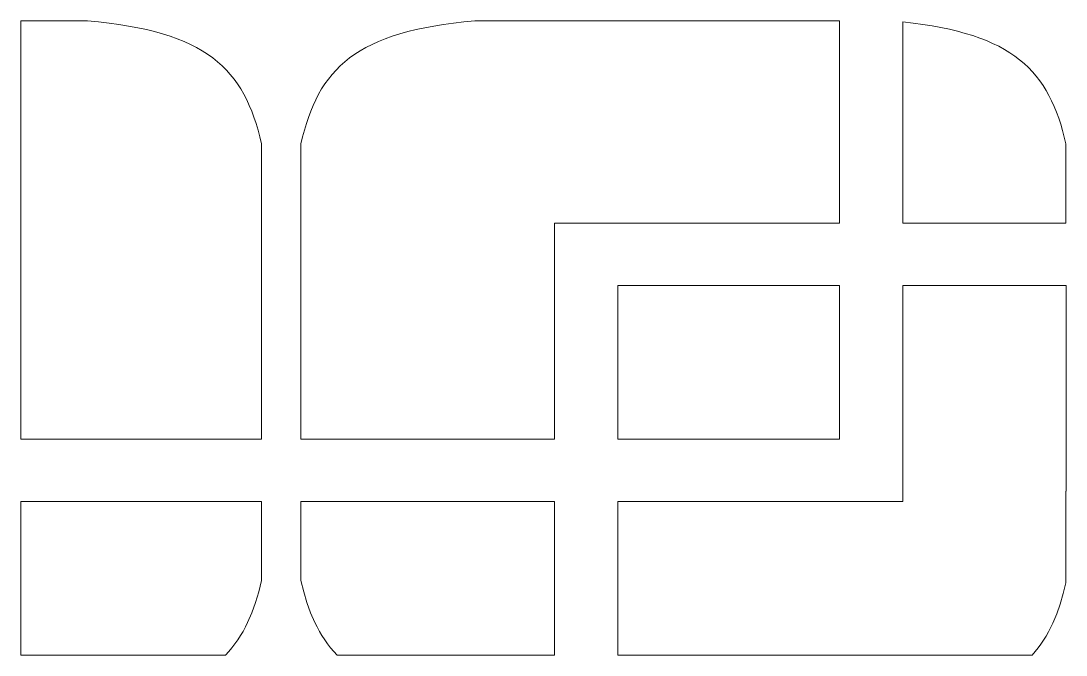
# Model space of a CAD drawing. Header units: millimetres. Extents: x -1200 to 1200, y -590 to 590.
# Drawn here: x -1200 to -748.5, y -590 to -316.1 of the extents above; entities that cross this region are included whole.
import ezdxf

# ---------------------------------------------------------------- set-up
doc = ezdxf.new("R2010")
doc.units = ezdxf.units.MM
doc.header["$MEASUREMENT"] = 0
doc.layers.add('Layer 1', color=7, linetype='Continuous')

msp = doc.modelspace()

# ---------------------------------------------------------------- linework, layer by layer
at = {"layer": 'Layer 1', "color": 250, "lineweight": 20}
for points, knots in [([(-1200.0272, -496.709), (-1200.0272, -496.709), (-1200.0272, -316.1195), (-1200.0272, -316.1195), (-1200.0272, -316.1195), (-1191.7491, -316.1195), (-1191.7491, -316.1195), (-1191.7491, -316.1195), (-1171.2062, -316.1195), (-1171.2062, -316.1195), (-1171.2062, -316.1195), (-1166.4926, -316.5755), (-1166.4926, -316.5755), (-1166.4926, -316.5755), (-1161.9666, -317.1036), (-1161.9666, -317.1036), (-1161.9666, -317.1036), (-1157.6516, -317.6796), (-1157.6516, -317.6796), (-1157.6516, -317.6796), (-1153.5243, -318.3276), (-1153.5243, -318.3276), (-1153.5243, -318.3276), (-1149.5845, -319.0717), (-1149.5845, -319.0717), (-1149.5845, -319.0717), (-1145.809, -319.8638), (-1145.809, -319.8638), (-1145.809, -319.8638), (-1142.2445, -320.7518), (-1142.2445, -320.7518), (-1142.2445, -320.7518), (-1138.8207, -321.7119), (-1138.8207, -321.7119), (-1138.8207, -321.7119), (-1135.5845, -322.7199), (-1135.5845, -322.7199), (-1135.5845, -322.7199), (-1132.4889, -323.8481), (-1132.4889, -323.8481), (-1132.4889, -323.8481), (-1129.5576, -325.0241), (-1129.5576, -325.0241), (-1129.5576, -325.0241), (-1126.7904, -326.2722), (-1126.7904, -326.2722), (-1126.7904, -326.2722), (-1124.1639, -327.6163), (-1124.1639, -327.6163), (-1124.1639, -327.6163), (-1121.7016, -329.0325), (-1121.7016, -329.0325), (-1121.7016, -329.0325), (-1119.3565, -330.5206), (-1119.3565, -330.5206), (-1119.3565, -330.5206), (-1117.1521, -332.1047), (-1117.1521, -332.1047), (-1117.1521, -332.1047), (-1115.065, -333.7848), (-1115.065, -333.7848), (-1115.065, -333.7848), (-1113.1186, -335.5129), (-1113.1186, -335.5129), (-1113.1186, -335.5129), (-1111.266, -337.3611), (-1111.266, -337.3611), (-1111.266, -337.3611), (-1109.5541, -339.2572), (-1109.5541, -339.2572), (-1109.5541, -339.2572), (-1107.936, -341.2733), (-1107.936, -341.2733), (-1107.936, -341.2733), (-1106.4351, -343.3615), (-1106.4351, -343.3615), (-1106.4351, -343.3615), (-1105.0281, -345.5217), (-1105.0281, -345.5217), (-1105.0281, -345.5217), (-1103.7148, -347.8019), (-1103.7148, -347.8019), (-1103.7148, -347.8019), (-1102.4954, -350.154), (-1102.4954, -350.154), (-1102.4954, -350.154), (-1101.3697, -352.6022), (-1101.3697, -352.6022), (-1101.3697, -352.6022), (-1100.3145, -355.1224), (-1100.3145, -355.1224), (-1100.3145, -355.1224), (-1099.353, -357.7386), (-1099.353, -357.7386), (-1099.353, -357.7386), (-1098.415, -360.4748), (-1098.415, -360.4748), (-1098.415, -360.4748), (-1097.5942, -363.283), (-1097.5942, -363.283), (-1097.5942, -363.283), (-1096.7969, -366.1872), (-1096.7969, -366.1872), (-1096.7969, -366.1872), (-1096.0934, -369.1874), (-1096.0934, -369.1874), (-1096.0934, -369.1874), (-1096.0934, -408.6944), (-1096.0934, -408.6944), (-1096.0934, -408.6944), (-1096.0934, -496.709), (-1096.0934, -496.709), (-1096.0934, -496.709), (-1200.0272, -496.709), (-1200.0272, -496.709)], [0, 0, 0, 0, 0.02631579, 0.02631579, 0.02631579, 0.05263158, 0.05263158, 0.05263158, 0.07894737, 0.07894737, 0.07894737, 0.10526316, 0.10526316, 0.10526316, 0.13157895, 0.13157895, 0.13157895, 0.15789474, 0.15789474, 0.15789474, 0.18421053, 0.18421053, 0.18421053, 0.21052632, 0.21052632, 0.21052632, 0.23684211, 0.23684211, 0.23684211, 0.26315789, 0.26315789, 0.26315789, 0.28947368, 0.28947368, 0.28947368, 0.31578947, 0.31578947, 0.31578947, 0.34210526, 0.34210526, 0.34210526, 0.36842105, 0.36842105, 0.36842105, 0.39473684, 0.39473684, 0.39473684, 0.42105263, 0.42105263, 0.42105263, 0.44736842, 0.44736842, 0.44736842, 0.47368421, 0.47368421, 0.47368421, 0.5, 0.5, 0.5, 0.52631579, 0.52631579, 0.52631579, 0.55263158, 0.55263158, 0.55263158, 0.57894737, 0.57894737, 0.57894737, 0.60526316, 0.60526316, 0.60526316, 0.63157895, 0.63157895, 0.63157895, 0.65789474, 0.65789474, 0.65789474, 0.68421053, 0.68421053, 0.68421053, 0.71052632, 0.71052632, 0.71052632, 0.73684211, 0.73684211, 0.73684211, 0.76315789, 0.76315789, 0.76315789, 0.78947368, 0.78947368, 0.78947368, 0.81578947, 0.81578947, 0.81578947, 0.84210526, 0.84210526, 0.84210526, 0.86842105, 0.86842105, 0.86842105, 0.89473684, 0.89473684, 0.89473684, 0.92105263, 0.92105263, 0.92105263, 0.94736842, 0.94736842, 0.94736842, 0.97368421, 0.97368421, 0.97368421, 1, 1, 1, 1]), ([(-983.3889, -316.1195), (-983.3889, -316.1195), (-983.6937, -316.1195), (-983.6937, -316.1195), (-983.6937, -316.1195), (-984.0221, -316.1195), (-984.0221, -316.1195), (-984.0221, -316.1195), (-984.3503, -316.1195), (-984.3503, -316.1195), (-984.3503, -316.1195), (-984.6786, -316.1195), (-984.6786, -316.1195), (-984.6786, -316.1195), (-984.9835, -316.1195), (-984.9835, -316.1195), (-984.9835, -316.1195), (-985.3118, -316.1195), (-985.3118, -316.1195), (-985.3118, -316.1195), (-985.6402, -316.1195), (-985.6402, -316.1195), (-985.6402, -316.1195), (-985.945, -316.1195), (-985.945, -316.1195), (-985.945, -316.1195), (-986.2733, -316.1195), (-986.2733, -316.1195), (-986.2733, -316.1195), (-986.6016, -316.1195), (-986.6016, -316.1195), (-986.6016, -316.1195), (-986.9065, -316.1195), (-986.9065, -316.1195), (-986.9065, -316.1195), (-987.2348, -316.1195), (-987.2348, -316.1195), (-987.2348, -316.1195), (-987.5631, -316.1195), (-987.5631, -316.1195), (-987.5631, -316.1195), (-987.868, -316.1195), (-987.868, -316.1195), (-987.868, -316.1195), (-988.1963, -316.1195), (-988.1963, -316.1195), (-988.1963, -316.1195), (-988.5246, -316.1195), (-988.5246, -316.1195), (-988.5246, -316.1195), (-988.8529, -316.1195), (-988.8529, -316.1195), (-988.8529, -316.1195), (-989.1578, -316.1195), (-989.1578, -316.1195), (-989.1578, -316.1195), (-989.4861, -316.1195), (-989.4861, -316.1195), (-989.4861, -316.1195), (-989.8144, -316.1195), (-989.8144, -316.1195), (-989.8144, -316.1195), (-990.1192, -316.1195), (-990.1192, -316.1195), (-990.1192, -316.1195), (-990.4475, -316.1195), (-990.4475, -316.1195), (-990.4475, -316.1195), (-990.7759, -316.1195), (-990.7759, -316.1195), (-990.7759, -316.1195), (-991.0807, -316.1195), (-991.0807, -316.1195), (-991.0807, -316.1195), (-991.4091, -316.1195), (-991.4091, -316.1195), (-991.4091, -316.1195), (-991.7373, -316.1195), (-991.7373, -316.1195), (-991.7373, -316.1195), (-992.0422, -316.1195), (-992.0422, -316.1195), (-992.0422, -316.1195), (-992.3705, -316.1195), (-992.3705, -316.1195), (-992.3705, -316.1195), (-992.6988, -316.1195), (-992.6988, -316.1195), (-992.6988, -316.1195), (-993.0272, -316.1195), (-993.0272, -316.1195), (-993.0272, -316.1195), (-993.332, -316.1195), (-993.332, -316.1195), (-993.332, -316.1195), (-993.6603, -316.1195), (-993.6603, -316.1195), (-993.6603, -316.1195), (-993.9886, -316.1195), (-993.9886, -316.1195), (-993.9886, -316.1195), (-994.2935, -316.1195), (-994.2935, -316.1195), (-994.2935, -316.1195), (-994.6218, -316.1195), (-994.6218, -316.1195), (-994.6218, -316.1195), (-994.9501, -316.1195), (-994.9501, -316.1195), (-994.9501, -316.1195), (-995.255, -316.1195), (-995.255, -316.1195), (-995.255, -316.1195), (-995.5832, -316.1195), (-995.5832, -316.1195), (-995.5832, -316.1195), (-995.9116, -316.1195), (-995.9116, -316.1195), (-995.9116, -316.1195), (-996.2164, -316.1195), (-996.2164, -316.1195), (-996.2164, -316.1195), (-996.5448, -316.1195), (-996.5448, -316.1195), (-996.5448, -316.1195), (-996.8731, -316.1195), (-996.8731, -316.1195), (-996.8731, -316.1195), (-997.2013, -316.1195), (-997.2013, -316.1195), (-997.2013, -316.1195), (-997.5062, -316.1195), (-997.5062, -316.1195), (-997.5062, -316.1195), (-997.8345, -316.1195), (-997.8345, -316.1195), (-997.8345, -316.1195), (-998.1629, -316.1195), (-998.1629, -316.1195), (-998.1629, -316.1195), (-998.4677, -316.1195), (-998.4677, -316.1195), (-998.4677, -316.1195), (-998.796, -316.1195), (-998.796, -316.1195), (-998.796, -316.1195), (-999.1243, -316.1195), (-999.1243, -316.1195), (-999.1243, -316.1195), (-999.4292, -316.1195), (-999.4292, -316.1195), (-999.4292, -316.1195), (-999.7575, -316.1195), (-999.7575, -316.1195), (-999.7575, -316.1195), (-1000.0858, -316.1195), (-1000.0858, -316.1195), (-1000.0858, -316.1195), (-1000.3907, -316.1195), (-1000.3907, -316.1195), (-1000.3907, -316.1195), (-1000.719, -316.1195), (-1000.719, -316.1195), (-1000.719, -316.1195), (-1001.0473, -316.1195), (-1001.0473, -316.1195), (-1001.0473, -316.1195), (-1001.3756, -316.1195), (-1001.3756, -316.1195), (-1001.3756, -316.1195), (-1001.6805, -316.1195), (-1001.6805, -316.1195), (-1001.6805, -316.1195), (-1002.0088, -316.1195), (-1002.0088, -316.1195), (-1002.0088, -316.1195), (-1002.3371, -316.1195), (-1002.3371, -316.1195), (-1002.3371, -316.1195), (-1002.642, -316.1195), (-1002.642, -316.1195), (-1002.642, -316.1195), (-1002.9702, -316.1195), (-1002.9702, -316.1195), (-1002.9702, -316.1195), (-1003.2986, -316.1195), (-1003.2986, -316.1195), (-1003.2986, -316.1195), (-1003.6034, -316.1195), (-1003.6034, -316.1195), (-1003.6034, -316.1195), (-1003.9318, -316.1195), (-1003.9318, -316.1195), (-1003.9318, -316.1195), (-1008.6454, -316.5755), (-1008.6454, -316.5755), (-1008.6454, -316.5755), (-1013.1713, -317.1036), (-1013.1713, -317.1036), (-1013.1713, -317.1036), (-1017.4863, -317.6796), (-1017.4863, -317.6796), (-1017.4863, -317.6796), (-1021.6137, -318.3276), (-1021.6137, -318.3276), (-1021.6137, -318.3276), (-1025.5768, -319.0717), (-1025.5768, -319.0717), (-1025.5768, -319.0717), (-1029.3289, -319.8638), (-1029.3289, -319.8638), (-1029.3289, -319.8638), (-1032.9169, -320.7518), (-1032.9169, -320.7518), (-1032.9169, -320.7518), (-1036.3173, -321.7119), (-1036.3173, -321.7119), (-1036.3173, -321.7119), (-1039.5769, -322.7199), (-1039.5769, -322.7199), (-1039.5769, -322.7199), (-1042.649, -323.8481), (-1042.649, -323.8481), (-1042.649, -323.8481), (-1045.5803, -325.0241), (-1045.5803, -325.0241), (-1045.5803, -325.0241), (-1048.3475, -326.2722), (-1048.3475, -326.2722), (-1048.3475, -326.2722), (-1050.974, -327.6163), (-1050.974, -327.6163), (-1050.974, -327.6163), (-1053.4598, -329.0325), (-1053.4598, -329.0325), (-1053.4598, -329.0325), (-1055.8049, -330.5206), (-1055.8049, -330.5206), (-1055.8049, -330.5206), (-1058.0093, -332.1047), (-1058.0093, -332.1047), (-1058.0093, -332.1047), (-1060.0729, -333.7848), (-1060.0729, -333.7848), (-1060.0729, -333.7848), (-1062.0428, -335.5129), (-1062.0428, -335.5129), (-1062.0428, -335.5129), (-1063.872, -337.3611), (-1063.872, -337.3611), (-1063.872, -337.3611), (-1065.5839, -339.2572), (-1065.5839, -339.2572), (-1065.5839, -339.2572), (-1067.202, -341.2733), (-1067.202, -341.2733), (-1067.202, -341.2733), (-1068.7028, -343.3615), (-1068.7028, -343.3615), (-1068.7028, -343.3615), (-1070.1099, -345.5217), (-1070.1099, -345.5217), (-1070.1099, -345.5217), (-1071.4231, -347.8019), (-1071.4231, -347.8019), (-1071.4231, -347.8019), (-1072.6426, -350.154), (-1072.6426, -350.154), (-1072.6426, -350.154), (-1073.7682, -352.6022), (-1073.7682, -352.6022), (-1073.7682, -352.6022), (-1074.8235, -355.1224), (-1074.8235, -355.1224), (-1074.8235, -355.1224), (-1075.8084, -357.7626), (-1075.8084, -357.7626), (-1075.8084, -357.7626), (-1076.6995, -360.4748), (-1076.6995, -360.4748), (-1076.6995, -360.4748), (-1077.5437, -363.283), (-1077.5437, -363.283), (-1077.5437, -363.283), (-1078.3176, -366.1872), (-1078.3176, -366.1872), (-1078.3176, -366.1872), (-1079.0446, -369.1874), (-1079.0446, -369.1874), (-1079.0446, -369.1874), (-1079.0446, -408.6944), (-1079.0446, -408.6944), (-1079.0446, -408.6944), (-1079.0446, -496.709), (-1079.0446, -496.709), (-1079.0446, -496.709), (-969.506, -496.709), (-969.506, -496.709), (-969.506, -496.709), (-969.506, -403.486), (-969.506, -403.486), (-969.506, -403.486), (-846.4129, -403.486), (-846.4129, -403.486), (-846.4129, -403.486), (-846.4129, -316.1195), (-846.4129, -316.1195), (-846.4129, -316.1195), (-883.723, -316.1195), (-883.723, -316.1195), (-883.723, -316.1195), (-983.3889, -316.1195), (-983.3889, -316.1195)], [0, 0, 0, 0, 0.00961538, 0.00961538, 0.00961538, 0.01923077, 0.01923077, 0.01923077, 0.02884615, 0.02884615, 0.02884615, 0.03846154, 0.03846154, 0.03846154, 0.04807692, 0.04807692, 0.04807692, 0.05769231, 0.05769231, 0.05769231, 0.06730769, 0.06730769, 0.06730769, 0.07692308, 0.07692308, 0.07692308, 0.08653846, 0.08653846, 0.08653846, 0.09615385, 0.09615385, 0.09615385, 0.10576923, 0.10576923, 0.10576923, 0.11538462, 0.11538462, 0.11538462, 0.125, 0.125, 0.125, 0.13461538, 0.13461538, 0.13461538, 0.14423077, 0.14423077, 0.14423077, 0.15384615, 0.15384615, 0.15384615, 0.16346154, 0.16346154, 0.16346154, 0.17307692, 0.17307692, 0.17307692, 0.18269231, 0.18269231, 0.18269231, 0.19230769, 0.19230769, 0.19230769, 0.20192308, 0.20192308, 0.20192308, 0.21153846, 0.21153846, 0.21153846, 0.22115385, 0.22115385, 0.22115385, 0.23076923, 0.23076923, 0.23076923, 0.24038462, 0.24038462, 0.24038462, 0.25, 0.25, 0.25, 0.25961538, 0.25961538, 0.25961538, 0.26923077, 0.26923077, 0.26923077, 0.27884615, 0.27884615, 0.27884615, 0.28846154, 0.28846154, 0.28846154, 0.29807692, 0.29807692, 0.29807692, 0.30769231, 0.30769231, 0.30769231, 0.31730769, 0.31730769, 0.31730769, 0.32692308, 0.32692308, 0.32692308, 0.33653846, 0.33653846, 0.33653846, 0.34615385, 0.34615385, 0.34615385, 0.35576923, 0.35576923, 0.35576923, 0.36538462, 0.36538462, 0.36538462, 0.375, 0.375, 0.375, 0.38461538, 0.38461538, 0.38461538, 0.39423077, 0.39423077, 0.39423077, 0.40384615, 0.40384615, 0.40384615, 0.41346154, 0.41346154, 0.41346154, 0.42307692, 0.42307692, 0.42307692, 0.43269231, 0.43269231, 0.43269231, 0.44230769, 0.44230769, 0.44230769, 0.45192308, 0.45192308, 0.45192308, 0.46153846, 0.46153846, 0.46153846, 0.47115385, 0.47115385, 0.47115385, 0.48076923, 0.48076923, 0.48076923, 0.49038462, 0.49038462, 0.49038462, 0.5, 0.5, 0.5, 0.50961538, 0.50961538, 0.50961538, 0.51923077, 0.51923077, 0.51923077, 0.52884615, 0.52884615, 0.52884615, 0.53846154, 0.53846154, 0.53846154, 0.54807692, 0.54807692, 0.54807692, 0.55769231, 0.55769231, 0.55769231, 0.56730769, 0.56730769, 0.56730769, 0.57692308, 0.57692308, 0.57692308, 0.58653846, 0.58653846, 0.58653846, 0.59615385, 0.59615385, 0.59615385, 0.60576923, 0.60576923, 0.60576923, 0.61538462, 0.61538462, 0.61538462, 0.625, 0.625, 0.625, 0.63461538, 0.63461538, 0.63461538, 0.64423077, 0.64423077, 0.64423077, 0.65384615, 0.65384615, 0.65384615, 0.66346154, 0.66346154, 0.66346154, 0.67307692, 0.67307692, 0.67307692, 0.68269231, 0.68269231, 0.68269231, 0.69230769, 0.69230769, 0.69230769, 0.70192308, 0.70192308, 0.70192308, 0.71153846, 0.71153846, 0.71153846, 0.72115385, 0.72115385, 0.72115385, 0.73076923, 0.73076923, 0.73076923, 0.74038462, 0.74038462, 0.74038462, 0.75, 0.75, 0.75, 0.75961538, 0.75961538, 0.75961538, 0.76923077, 0.76923077, 0.76923077, 0.77884615, 0.77884615, 0.77884615, 0.78846154, 0.78846154, 0.78846154, 0.79807692, 0.79807692, 0.79807692, 0.80769231, 0.80769231, 0.80769231, 0.81730769, 0.81730769, 0.81730769, 0.82692308, 0.82692308, 0.82692308, 0.83653846, 0.83653846, 0.83653846, 0.84615385, 0.84615385, 0.84615385, 0.85576923, 0.85576923, 0.85576923, 0.86538462, 0.86538462, 0.86538462, 0.875, 0.875, 0.875, 0.88461538, 0.88461538, 0.88461538, 0.89423077, 0.89423077, 0.89423077, 0.90384615, 0.90384615, 0.90384615, 0.91346154, 0.91346154, 0.91346154, 0.92307692, 0.92307692, 0.92307692, 0.93269231, 0.93269231, 0.93269231, 0.94230769, 0.94230769, 0.94230769, 0.95192308, 0.95192308, 0.95192308, 0.96153846, 0.96153846, 0.96153846, 0.97115385, 0.97115385, 0.97115385, 0.98076923, 0.98076923, 0.98076923, 0.99038462, 0.99038462, 0.99038462, 1, 1, 1, 1]), ([(-748.5762, -403.486), (-748.5762, -403.486), (-748.5762, -369.1874), (-748.5762, -369.1874), (-748.5762, -369.1874), (-749.2797, -366.2832), (-749.2797, -366.2832), (-749.2797, -366.2832), (-750.0301, -363.451), (-750.0301, -363.451), (-750.0301, -363.451), (-750.8275, -360.7388), (-750.8275, -360.7388), (-750.8275, -360.7388), (-751.6951, -358.0746), (-751.6951, -358.0746), (-751.6951, -358.0746), (-752.6332, -355.5304), (-752.6332, -355.5304), (-752.6332, -355.5304), (-753.6416, -353.0582), (-753.6416, -353.0582), (-753.6416, -353.0582), (-754.7438, -350.6821), (-754.7438, -350.6821), (-754.7438, -350.6821), (-755.8928, -348.3779), (-755.8928, -348.3779), (-755.8928, -348.3779), (-757.1357, -346.1457), (-757.1357, -346.1457), (-757.1357, -346.1457), (-758.4724, -344.0336), (-758.4724, -344.0336), (-758.4724, -344.0336), (-759.9029, -341.9694), (-759.9029, -341.9694), (-759.9029, -341.9694), (-761.4272, -340.0012), (-761.4272, -340.0012), (-761.4272, -340.0012), (-763.0453, -338.1051), (-763.0453, -338.1051), (-763.0453, -338.1051), (-764.7807, -336.305), (-764.7807, -336.305), (-764.7807, -336.305), (-766.6333, -334.5768), (-766.6333, -334.5768), (-766.6333, -334.5768), (-768.5797, -332.9207), (-768.5797, -332.9207), (-768.5797, -332.9207), (-770.6668, -331.3606), (-770.6668, -331.3606), (-770.6668, -331.3606), (-772.8478, -329.8725), (-772.8478, -329.8725), (-772.8478, -329.8725), (-775.1694, -328.4324), (-775.1694, -328.4324), (-775.1694, -328.4324), (-777.6317, -327.0883), (-777.6317, -327.0883), (-777.6317, -327.0883), (-780.2347, -325.8402), (-780.2347, -325.8402), (-780.2347, -325.8402), (-782.9551, -324.6401), (-782.9551, -324.6401), (-782.9551, -324.6401), (-785.8395, -323.512), (-785.8395, -323.512), (-785.8395, -323.512), (-788.8646, -322.456), (-788.8646, -322.456), (-788.8646, -322.456), (-792.0539, -321.4959), (-792.0539, -321.4959), (-792.0539, -321.4959), (-795.384, -320.5838), (-795.384, -320.5838), (-795.384, -320.5838), (-798.9016, -319.7437), (-798.9016, -319.7437), (-798.9016, -319.7437), (-802.5599, -318.9757), (-802.5599, -318.9757), (-802.5599, -318.9757), (-806.4058, -318.2796), (-806.4058, -318.2796), (-806.4058, -318.2796), (-810.4159, -317.6316), (-810.4159, -317.6316), (-810.4159, -317.6316), (-814.6136, -317.0796), (-814.6136, -317.0796), (-814.6136, -317.0796), (-818.9989, -316.5755), (-818.9989, -316.5755), (-818.9989, -316.5755), (-818.9989, -403.486), (-818.9989, -403.486), (-818.9989, -403.486), (-748.5762, -403.486), (-748.5762, -403.486)], [0, 0, 0, 0, 0.02857143, 0.02857143, 0.02857143, 0.05714286, 0.05714286, 0.05714286, 0.08571429, 0.08571429, 0.08571429, 0.11428571, 0.11428571, 0.11428571, 0.14285714, 0.14285714, 0.14285714, 0.17142857, 0.17142857, 0.17142857, 0.2, 0.2, 0.2, 0.22857143, 0.22857143, 0.22857143, 0.25714286, 0.25714286, 0.25714286, 0.28571429, 0.28571429, 0.28571429, 0.31428571, 0.31428571, 0.31428571, 0.34285714, 0.34285714, 0.34285714, 0.37142857, 0.37142857, 0.37142857, 0.4, 0.4, 0.4, 0.42857143, 0.42857143, 0.42857143, 0.45714286, 0.45714286, 0.45714286, 0.48571429, 0.48571429, 0.48571429, 0.51428571, 0.51428571, 0.51428571, 0.54285714, 0.54285714, 0.54285714, 0.57142857, 0.57142857, 0.57142857, 0.6, 0.6, 0.6, 0.62857143, 0.62857143, 0.62857143, 0.65714286, 0.65714286, 0.65714286, 0.68571429, 0.68571429, 0.68571429, 0.71428571, 0.71428571, 0.71428571, 0.74285714, 0.74285714, 0.74285714, 0.77142857, 0.77142857, 0.77142857, 0.8, 0.8, 0.8, 0.82857143, 0.82857143, 0.82857143, 0.85714286, 0.85714286, 0.85714286, 0.88571429, 0.88571429, 0.88571429, 0.91428571, 0.91428571, 0.91428571, 0.94285714, 0.94285714, 0.94285714, 0.97142857, 0.97142857, 0.97142857, 1, 1, 1, 1]), ([(-942.0921, -496.709), (-942.0921, -496.709), (-846.4129, -496.709), (-846.4129, -496.709), (-846.4129, -496.709), (-846.4129, -430.416), (-846.4129, -430.416), (-846.4129, -430.416), (-942.0921, -430.416), (-942.0921, -430.416), (-942.0921, -430.416), (-942.0921, -496.709), (-942.0921, -496.709)], [0, 0, 0, 0, 0.25, 0.25, 0.25, 0.5, 0.5, 0.5, 0.75, 0.75, 0.75, 1, 1, 1, 1]), ([(-763.2329, -590.0039), (-763.2329, -590.0039), (-942.0921, -590.0039), (-942.0921, -590.0039), (-942.0921, -590.0039), (-942.0921, -523.615), (-942.0921, -523.615), (-942.0921, -523.615), (-818.9989, -523.615), (-818.9989, -523.615), (-818.9989, -523.615), (-818.9989, -430.416), (-818.9989, -430.416), (-818.9989, -430.416), (-748.5058, -430.416), (-748.5058, -430.416), (-748.5058, -430.416), (-748.5058, -519.2226), (-748.5058, -519.2226), (-748.5058, -519.2226), (-748.5762, -519.2226), (-748.5762, -519.2226), (-748.5762, -519.2226), (-748.5762, -558.7536), (-748.5762, -558.7536), (-748.5762, -558.7536), (-749.7487, -563.4579), (-749.7487, -563.4579), (-749.7487, -563.4579), (-751.0619, -567.9463), (-751.0619, -567.9463), (-751.0619, -567.9463), (-752.5628, -572.1946), (-752.5628, -572.1946), (-752.5628, -572.1946), (-754.2278, -576.2029), (-754.2278, -576.2029), (-754.2278, -576.2029), (-756.1273, -579.9951), (-756.1273, -579.9951), (-756.1273, -579.9951), (-757.1592, -581.7953), (-757.1592, -581.7953), (-757.1592, -581.7953), (-758.2379, -583.5474), (-758.2379, -583.5474), (-758.2379, -583.5474), (-759.387, -585.2515), (-759.387, -585.2515), (-759.387, -585.2515), (-760.6064, -586.8836), (-760.6064, -586.8836), (-760.6064, -586.8836), (-761.8727, -588.4678), (-761.8727, -588.4678), (-761.8727, -588.4678), (-763.2329, -590.0039), (-763.2329, -590.0039)], [0, 0, 0, 0, 0.05263158, 0.05263158, 0.05263158, 0.10526316, 0.10526316, 0.10526316, 0.15789474, 0.15789474, 0.15789474, 0.21052632, 0.21052632, 0.21052632, 0.26315789, 0.26315789, 0.26315789, 0.31578947, 0.31578947, 0.31578947, 0.36842105, 0.36842105, 0.36842105, 0.42105263, 0.42105263, 0.42105263, 0.47368421, 0.47368421, 0.47368421, 0.52631579, 0.52631579, 0.52631579, 0.57894737, 0.57894737, 0.57894737, 0.63157895, 0.63157895, 0.63157895, 0.68421053, 0.68421053, 0.68421053, 0.73684211, 0.73684211, 0.73684211, 0.78947368, 0.78947368, 0.78947368, 0.84210526, 0.84210526, 0.84210526, 0.89473684, 0.89473684, 0.89473684, 0.94736842, 0.94736842, 0.94736842, 1, 1, 1, 1]), ([(-1200.0272, -590.0039), (-1200.0272, -590.0039), (-1200.0272, -523.615), (-1200.0272, -523.615), (-1200.0272, -523.615), (-1096.0934, -523.615), (-1096.0934, -523.615), (-1096.0934, -523.615), (-1096.0934, -557.7215), (-1096.0934, -557.7215), (-1096.0934, -557.7215), (-1097.3128, -562.6419), (-1097.3128, -562.6419), (-1097.3128, -562.6419), (-1098.6964, -567.2982), (-1098.6964, -567.2982), (-1098.6964, -567.2982), (-1100.2675, -571.6905), (-1100.2675, -571.6905), (-1100.2675, -571.6905), (-1102.0733, -575.8668), (-1102.0733, -575.8668), (-1102.0733, -575.8668), (-1103.0348, -577.835), (-1103.0348, -577.835), (-1103.0348, -577.835), (-1104.0666, -579.7552), (-1104.0666, -579.7552), (-1104.0666, -579.7552), (-1105.1688, -581.6033), (-1105.1688, -581.6033), (-1105.1688, -581.6033), (-1106.3413, -583.4034), (-1106.3413, -583.4034), (-1106.3413, -583.4034), (-1107.5842, -585.1555), (-1107.5842, -585.1555), (-1107.5842, -585.1555), (-1108.874, -586.8356), (-1108.874, -586.8356), (-1108.874, -586.8356), (-1110.2576, -588.4438), (-1110.2576, -588.4438), (-1110.2576, -588.4438), (-1111.7115, -590.0039), (-1111.7115, -590.0039), (-1111.7115, -590.0039), (-1200.0272, -590.0039), (-1200.0272, -590.0039)], [0, 0, 0, 0, 0.0625, 0.0625, 0.0625, 0.125, 0.125, 0.125, 0.1875, 0.1875, 0.1875, 0.25, 0.25, 0.25, 0.3125, 0.3125, 0.3125, 0.375, 0.375, 0.375, 0.4375, 0.4375, 0.4375, 0.5, 0.5, 0.5, 0.5625, 0.5625, 0.5625, 0.625, 0.625, 0.625, 0.6875, 0.6875, 0.6875, 0.75, 0.75, 0.75, 0.8125, 0.8125, 0.8125, 0.875, 0.875, 0.875, 0.9375, 0.9375, 0.9375, 1, 1, 1, 1]), ([(-969.506, -590.0039), (-969.506, -590.0039), (-1063.4264, -590.0039), (-1063.4264, -590.0039), (-1063.4264, -590.0039), (-1064.8803, -588.4438), (-1064.8803, -588.4438), (-1064.8803, -588.4438), (-1066.2639, -586.8356), (-1066.2639, -586.8356), (-1066.2639, -586.8356), (-1067.5772, -585.1555), (-1067.5772, -585.1555), (-1067.5772, -585.1555), (-1068.7966, -583.4034), (-1068.7966, -583.4034), (-1068.7966, -583.4034), (-1069.9691, -581.6033), (-1069.9691, -581.6033), (-1069.9691, -581.6033), (-1071.0713, -579.7552), (-1071.0713, -579.7552), (-1071.0713, -579.7552), (-1072.1032, -577.835), (-1072.1032, -577.835), (-1072.1032, -577.835), (-1073.0881, -575.8668), (-1073.0881, -575.8668), (-1073.0881, -575.8668), (-1074.8704, -571.6905), (-1074.8704, -571.6905), (-1074.8704, -571.6905), (-1076.4416, -567.2982), (-1076.4416, -567.2982), (-1076.4416, -567.2982), (-1077.8251, -562.6419), (-1077.8251, -562.6419), (-1077.8251, -562.6419), (-1079.0446, -557.7215), (-1079.0446, -557.7215), (-1079.0446, -557.7215), (-1079.0446, -523.615), (-1079.0446, -523.615), (-1079.0446, -523.615), (-969.506, -523.615), (-969.506, -523.615), (-969.506, -523.615), (-969.506, -590.0039), (-969.506, -590.0039)], [0, 0, 0, 0, 0.0625, 0.0625, 0.0625, 0.125, 0.125, 0.125, 0.1875, 0.1875, 0.1875, 0.25, 0.25, 0.25, 0.3125, 0.3125, 0.3125, 0.375, 0.375, 0.375, 0.4375, 0.4375, 0.4375, 0.5, 0.5, 0.5, 0.5625, 0.5625, 0.5625, 0.625, 0.625, 0.625, 0.6875, 0.6875, 0.6875, 0.75, 0.75, 0.75, 0.8125, 0.8125, 0.8125, 0.875, 0.875, 0.875, 0.9375, 0.9375, 0.9375, 1, 1, 1, 1])]:
    msp.add_open_spline(points, degree=3, knots=knots, dxfattribs=at)

doc.saveas('drawing.dxf')
